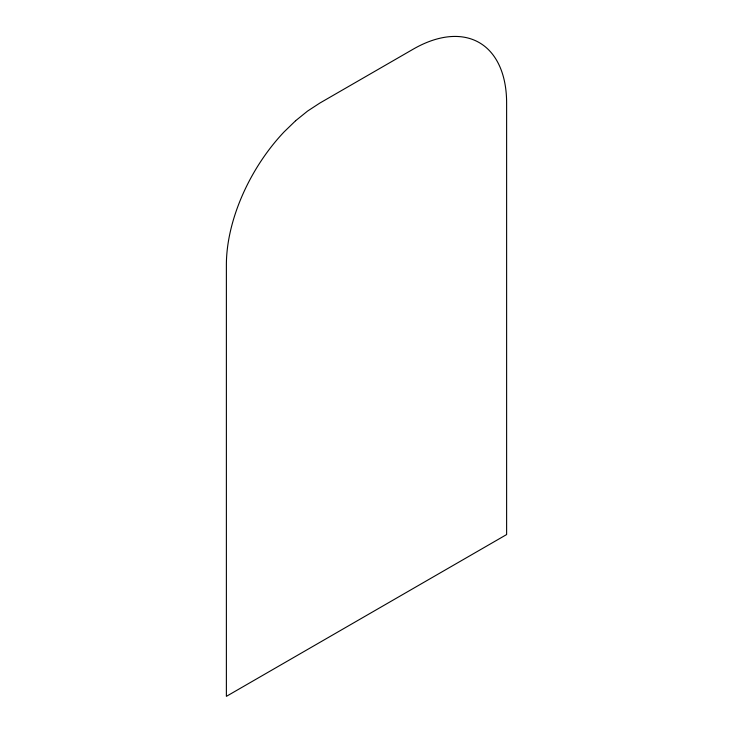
<?xml version="1.0" encoding="UTF-8"?>
<svg xmlns="http://www.w3.org/2000/svg" width="733" height="733" viewBox="0 0 733 733"><rect width="100%" height="100%" fill="white"/><g stroke="black" fill="none" stroke-linecap="round" stroke-linejoin="round"><path stroke-width="1.1" d="M295.619 120.734L284.047 131.949A132.105 76.269 -60 0 0 226.378 264.888L226.378 696.35L506.622 534.559L506.622 103.096A132.105 76.269 -60 0 0 413.21 49.166L319.79 103.096L307.603 111.059L295.619 120.734"/></g></svg>
